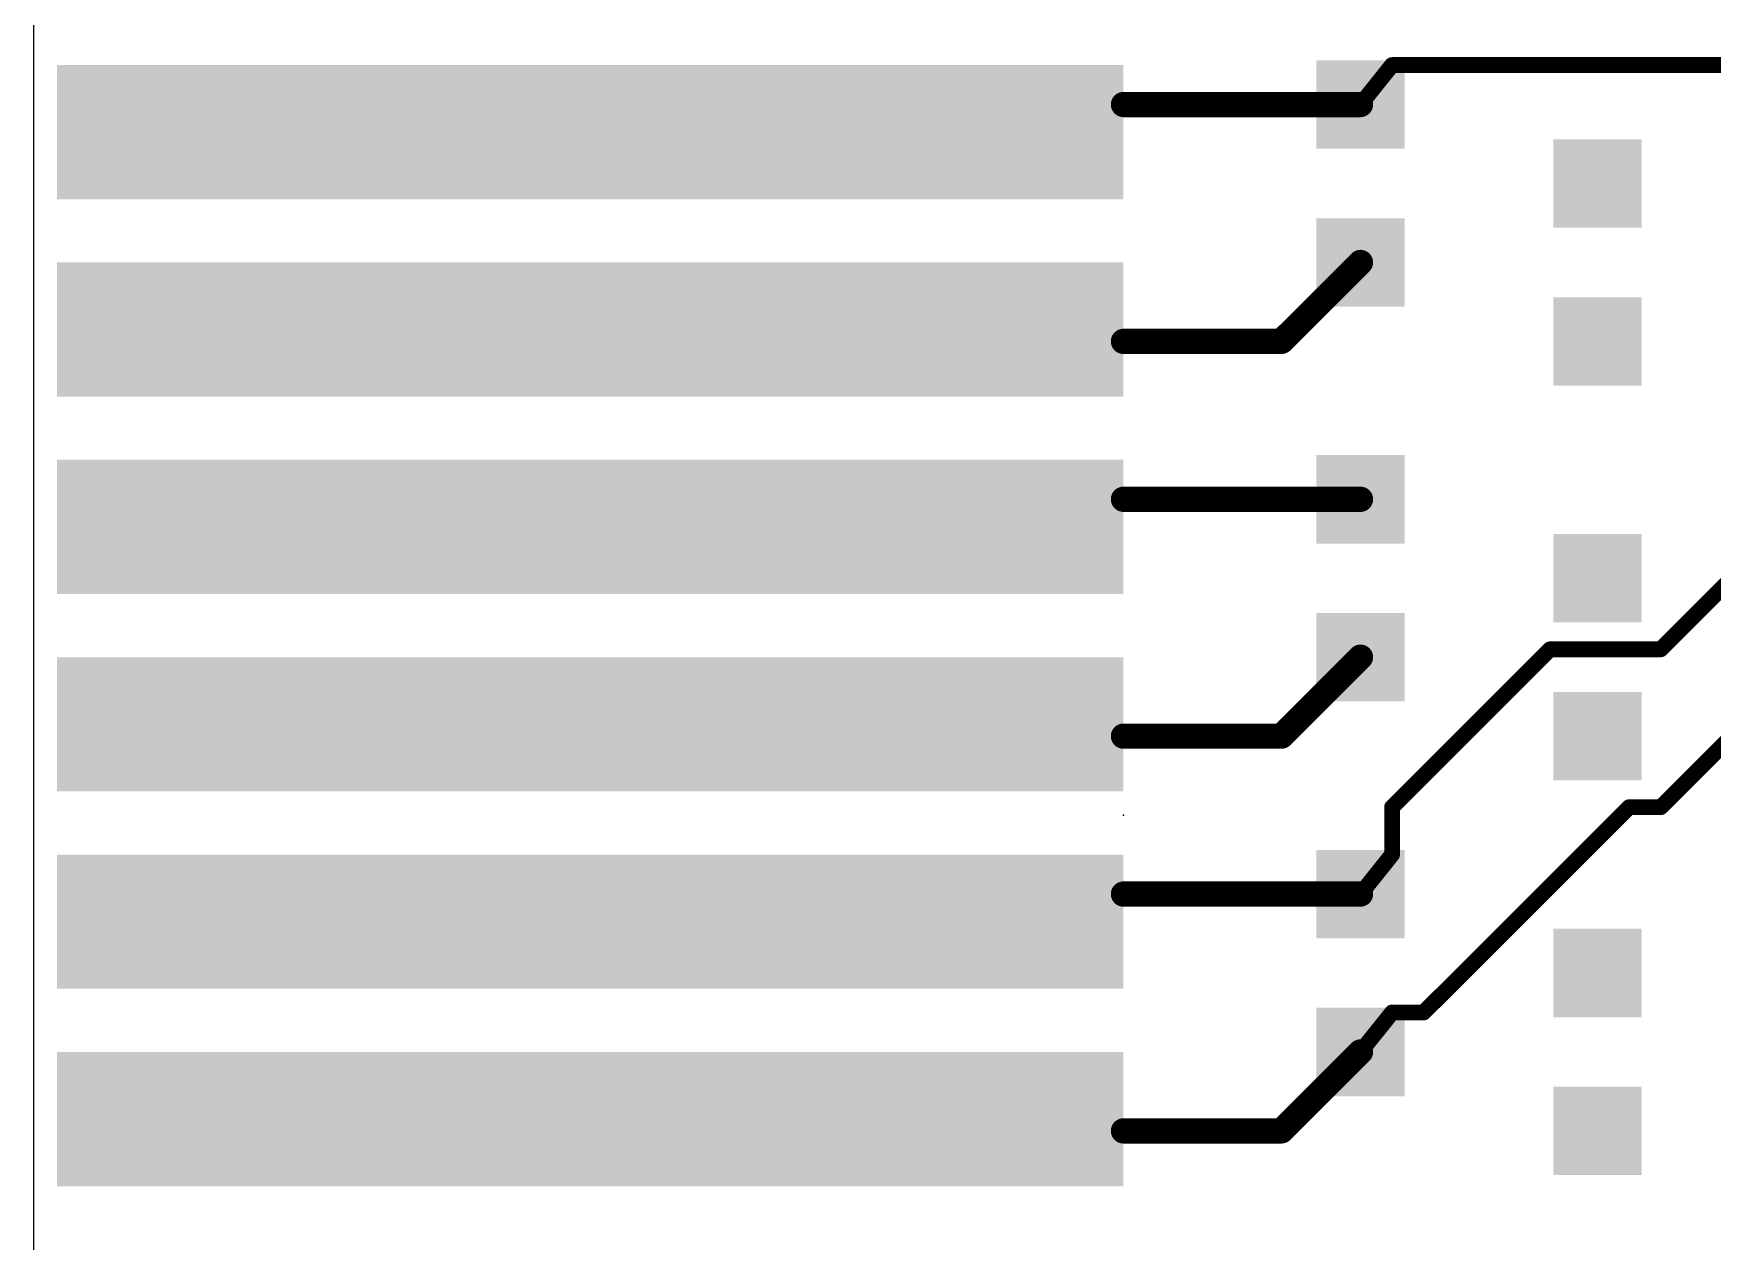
# Model space of a CAD drawing. Extents: x 0 to 127, y -4 to 62.
# Drawn here: x 0.01 to 26.99, y 24.51 to 43.94 of the extents above; entities that cross this region are included whole.
import ezdxf

# ---------------------------------------------------------------- set-up
doc = ezdxf.new("R2010")
doc.units = 0
for name, color, linetype in [('16', 172, 'CONTINUOUS'), ('17', 92, 'CONTINUOUS'), ('20', 7, 'CONTINUOUS'), ('23', 7, 'CONTINUOUS')]:
    doc.layers.add(name, color=color, linetype=linetype)

# ---------------------------------------------------------------- blocks, each defined once
blk = doc.blocks.new('RECT')
blk.add_solid([(-0.5, -0.5), (0.5, -0.5), (-0.5, 0.5), (0.5, 0.5)])
blk = doc.blocks.new('SQUAREP')
blk.add_solid([(-0.5, -0.5), (0.5, -0.5), (-0.5, 0.5), (0.5, 0.5)])

msp = doc.modelspace()

# ---------------------------------------------------------------- linework, layer by layer
at = {"layer": '16'}
for points, const_width in [([(21.336, 42.799), (21.844, 43.434)], 0.254), ([(21.844, 43.434), (31.242, 43.434)], 0.254), ([(21.336, 42.799), (17.526, 42.799)], 0.4064), ([(21.336, 40.259), (20.066, 38.989)], 0.4064), ([(20.066, 38.989), (17.526, 38.989)], 0.4064), ([(21.336, 36.449), (17.526, 36.449)], 0.4064), ([(26.162, 34.036), (27.686, 35.56)], 0.254), ([(21.336, 33.909), (20.066, 32.639)], 0.4064), ([(21.844, 31.496), (24.384, 34.036)], 0.254), ([(24.384, 34.036), (26.162, 34.036)], 0.254), ([(26.162, 31.496), (28.448, 33.782)], 0.254), ([(20.066, 32.639), (17.526, 32.639)], 0.4064), ([(21.844, 30.734), (21.844, 31.496)], 0.254), ([(22.352, 28.194), (25.654, 31.496)], 0.254), ([(25.654, 31.496), (26.162, 31.496)], 0.254), ([(21.336, 30.099), (21.844, 30.734)], 0.254), ([(21.336, 30.099), (17.526, 30.099)], 0.4064), ([(21.336, 27.559), (21.844, 28.194)], 0.254), ([(21.844, 28.194), (22.352, 28.194)], 0.254), ([(21.336, 27.559), (20.066, 26.289)], 0.4064), ([(20.066, 26.289), (17.526, 26.289)], 0.4064)]:
    msp.add_lwpolyline(points, dxfattribs=dict(at, const_width=const_width))
for points, const_width in [([(21.844, 43.4975, 1), (21.844, 43.3705)], 0.127), ([(21.8936, 43.3943, 1), (21.7944, 43.4737)], 0.127), ([(17.526, 42.9006, 1), (17.526, 42.6974)], 0.2032), ([(21.336, 42.6974, 1), (21.336, 42.9006)], 0.2032), ([(21.2864, 42.8387, 1), (21.3856, 42.7593)], 0.127), ([(21.4078, 40.1872, 1), (21.2642, 40.3308)], 0.2032), ([(17.526, 39.0906, 1), (17.526, 38.8874)], 0.2032), ([(19.9942, 39.0608, 1), (20.1378, 38.9172)], 0.2032), ([(20.066, 38.8874, 1), (20.066, 39.0906)], 0.2032), ([(17.526, 36.5506, 1), (17.526, 36.3474)], 0.2032), ([(21.336, 36.3474, 1), (21.336, 36.5506)], 0.2032), ([(21.4078, 33.8372, 1), (21.2642, 33.9808)], 0.2032), ([(24.384, 34.0995, 1), (24.384, 33.9725)], 0.127), ([(24.4289, 33.9911, 1), (24.3391, 34.0809)], 0.127), ([(26.1171, 34.0809, 1), (26.2069, 33.9911)], 0.127), ([(26.162, 33.9725, 1), (26.162, 34.0995)], 0.127), ([(17.526, 32.7406, 1), (17.526, 32.5374)], 0.2032), ([(19.9942, 32.7108, 1), (20.1378, 32.5672)], 0.2032), ([(20.066, 32.5374, 1), (20.066, 32.7406)], 0.2032), ([(21.9075, 31.496, 1), (21.7805, 31.496)], 0.127), ([(21.7991, 31.5409, 1), (21.8889, 31.4511)], 0.127), ([(25.654, 31.5595, 1), (25.654, 31.4325)], 0.127), ([(25.6989, 31.4511, 1), (25.6091, 31.5409)], 0.127), ([(26.1171, 31.5409, 1), (26.2069, 31.4511)], 0.127), ([(26.162, 31.4325, 1), (26.162, 31.5595)], 0.127), ([(21.7805, 30.734, 1), (21.9075, 30.734)], 0.127), ([(21.8936, 30.6943, 1), (21.7944, 30.7737)], 0.127), ([(17.526, 30.2006, 1), (17.526, 29.9974)], 0.2032), ([(21.336, 29.9974, 1), (21.336, 30.2006)], 0.2032), ([(21.2864, 30.1387, 1), (21.3856, 30.0593)], 0.127), ([(21.844, 28.2575, 1), (21.844, 28.1305)], 0.127), ([(21.8936, 28.1543, 1), (21.7944, 28.2337)], 0.127), ([(22.3071, 28.2389, 1), (22.3969, 28.1491)], 0.127), ([(22.352, 28.1305, 1), (22.352, 28.2575)], 0.127), ([(21.4078, 27.4872, 1), (21.2642, 27.6308)], 0.2032), ([(21.2864, 27.5987, 1), (21.3856, 27.5193)], 0.127), ([(17.526, 26.3906, 1), (17.526, 26.1874)], 0.2032), ([(19.9942, 26.3608, 1), (20.1378, 26.2172)], 0.2032), ([(20.066, 26.1874, 1), (20.066, 26.3906)], 0.2032)]:
    msp.add_lwpolyline(points, format="xyb", dxfattribs=dict(at, const_width=const_width))
at = {"layer": '20'}
msp.add_line((0.005, 59.652), (0.005, 2.832), dxfattribs=at)
at = {"layer": '23'}
msp.add_point((17.526, 31.369), dxfattribs=at)

# ---------------------------------------------------------------- block references
at = {"layer": '16', "xscale": 17.1451, "yscale": 2.1591, "rotation": 180}
for p in [(8.9535, 42.3545), (8.9535, 39.1795), (8.9535, 36.0045), (8.9535, 32.8295), (8.9535, 29.6545), (8.9535, 26.4795)]:
    msp.add_blockref('RECT', p, dxfattribs=at)
at = {"layer": '17', "xscale": 1.4224, "yscale": 1.4224, "rotation": 180}
for p in [(21.336, 42.799), (25.146, 41.529), (21.336, 40.259), (25.146, 38.989), (21.336, 36.449), (25.146, 35.179), (21.336, 33.909), (25.146, 32.639), (21.336, 30.099), (25.146, 28.829), (21.336, 27.559), (25.146, 26.289)]:
    msp.add_blockref('SQUAREP', p, dxfattribs=at)

doc.saveas('drawing.dxf')
